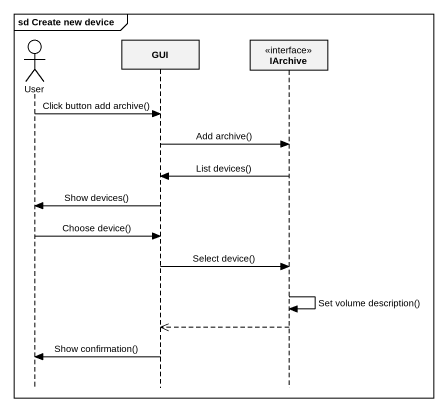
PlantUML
@startuml
mainframe sd Create new device
hide footbox
actor User
participant GUI
participant IArchive <<interface>>

User -> GUI : Click button add archive()
GUI -> IArchive : Add archive()
IArchive -> GUI : List devices()
GUI -> User : Show devices()
User -> GUI : Choose device()
GUI -> IArchive : Select device()
IArchive -> IArchive : Set volume description()
IArchive -->> GUI
GUI -> User : Show confirmation()
@enduml
